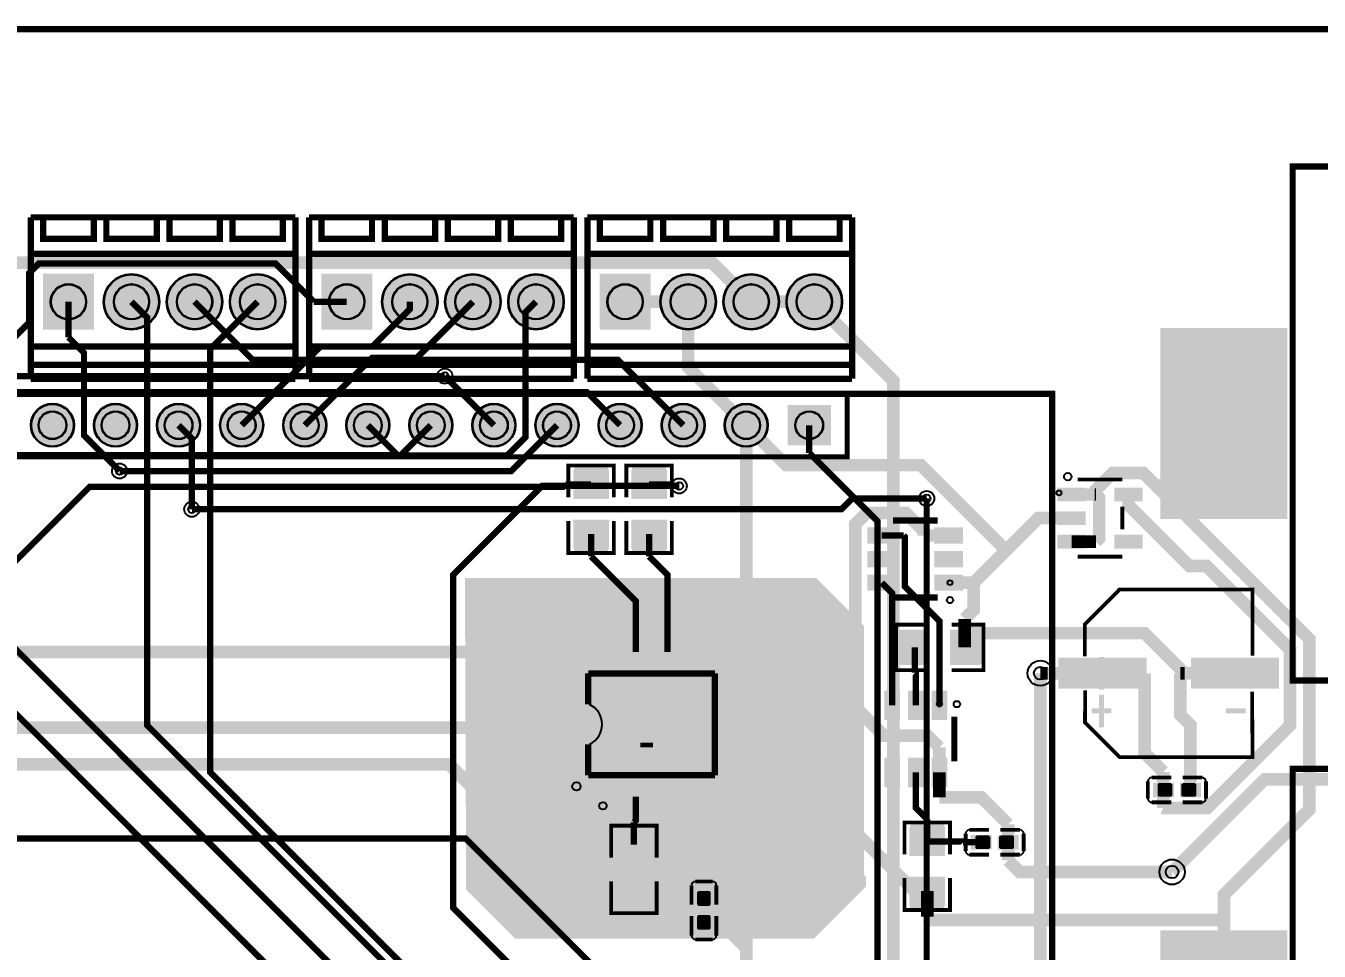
# Model space of a CAD drawing. Header units: millimetres. Extents: x -3 to 159, y 0 to 56.
# Drawn here: x 23.9 to 76, y 19.2 to 56.5 of the extents above; entities that cross this region are included whole.
import ezdxf

# ---------------------------------------------------------------- set-up
doc = ezdxf.new("R2010")
doc.units = ezdxf.units.MM
for name, color, linetype, true_color in [('BoardOutLine', 7, 'Continuous', 0xff00ff), ('BottomLayer', 7, 'Continuous', 0x0000ff), ('BottomSolderMaskLayer', 7, 'Continuous', 0xaa00ff), ('Document', 7, 'Continuous', 0xffffff), ('Hole', 7, 'Continuous', 0x222222), ('Multi-Layer', 7, 'Continuous', 0xc0c0c0), ('TopLayer', 7, 'Continuous', 0xff0000), ('TopPasteMaskLayer', 7, 'Continuous', 0x808080), ('TopSilkLayer', 7, 'Continuous', 0xffcc00), ('TopSolderMaskLayer', 7, 'Continuous', 0x800080)]:
    doc.layers.add(name, color=color, linetype=linetype, true_color=true_color)

msp = doc.modelspace()

# ---------------------------------------------------------------- hatches: boundary and pattern name
at = {"layer": 'BottomLayer'}
msp.add_hatch(color=256, dxfattribs=at).paths.add_polyline_path([(41.631, 34.239), (55.779, 34.239), (57.709, 32.309), (57.709, 22.276), (57.785, 22.2), (57.785, 21.819), (55.677, 19.71), (43.663, 19.71), (41.681, 21.692)])
at = {"layer": 'BottomSolderMaskLayer'}
for points in [[(24.637, 46.49), (26.688, 46.49), (26.688, 44.239), (24.637, 44.239)], [(27.077, 45.364, 1), (29.328, 45.364, 1)], [(29.617, 45.364, 1), (31.868, 45.364, 1)], [(32.157, 45.364, 1), (34.408, 45.364, 1)], [(35.847, 46.49), (37.898, 46.49), (37.898, 44.239), (35.847, 44.239)], [(38.287, 45.364, 1), (40.538, 45.364, 1)], [(40.827, 45.364, 1), (43.078, 45.364, 1)], [(43.367, 45.364, 1), (45.618, 45.364, 1)], [(47.057, 46.49), (49.108, 46.49), (49.108, 44.239), (47.057, 44.239)], [(49.497, 45.364, 1), (51.748, 45.364, 1)], [(52.037, 45.364, 1), (54.288, 45.364, 1)], [(54.577, 45.364, 1), (56.828, 45.364, 1)], [(24.144, 40.391, 1), (25.894, 40.391, 1)], [(26.684, 40.391, 1), (28.434, 40.391, 1)], [(29.224, 40.391, 1), (30.974, 40.391, 1)], [(31.764, 40.391, 1), (33.514, 40.391, 1)], [(34.304, 40.391, 1), (36.054, 40.391, 1)], [(36.844, 40.391, 1), (38.594, 40.391, 1)], [(39.384, 40.391, 1), (41.134, 40.391, 1)], [(41.924, 40.391, 1), (43.674, 40.391, 1)], [(44.464, 40.391, 1), (46.214, 40.391, 1)], [(47.004, 40.391, 1), (48.754, 40.391, 1)], [(49.544, 40.391, 1), (51.295, 40.391, 1)], [(52.084, 40.391, 1), (53.835, 40.391, 1)], [(56.375, 39.578), (54.624, 39.578), (54.624, 41.204), (56.375, 41.204)]]:
    msp.add_hatch(color=256, dxfattribs=at).paths.add_polyline_path(points)
at = {"layer": 'Document'}
for points in [[(67.172, 31.064), (67.172, 29.744), (67.37, 29.744), (67.37, 31.064)], [(66.875, 30.503), (66.875, 30.305), (67.667, 30.305), (67.667, 30.503)], [(73.079, 30.503), (73.079, 30.305), (72.287, 30.305), (72.287, 30.503)]]:
    msp.add_hatch(color=256, dxfattribs=at).paths.add_polyline_path(points)
at = {"layer": 'Multi-Layer'}
for points in [[(24.663, 46.464), (26.663, 46.464), (26.663, 44.264), (24.663, 44.264)], [(27.102, 45.364, 1), (29.302, 45.364, 1)], [(29.642, 45.364, 1), (31.842, 45.364, 1)], [(32.182, 45.364, 1), (34.382, 45.364, 1)], [(35.872, 46.464), (37.872, 46.464), (37.872, 44.264), (35.872, 44.264)], [(38.312, 45.364, 1), (40.512, 45.364, 1)], [(40.853, 45.364, 1), (43.053, 45.364, 1)], [(43.393, 45.364, 1), (45.593, 45.364, 1)], [(47.082, 46.464), (49.082, 46.464), (49.082, 44.264), (47.082, 44.264)], [(49.522, 45.364, 1), (51.722, 45.364, 1)], [(52.062, 45.364, 1), (54.262, 45.364, 1)], [(54.602, 45.364, 1), (56.802, 45.364, 1)], [(24.169, 40.391, 1), (25.869, 40.391, 1)], [(26.709, 40.391, 1), (28.409, 40.391, 1)], [(29.249, 40.391, 1), (30.949, 40.391, 1)], [(31.789, 40.391, 1), (33.489, 40.391, 1)], [(34.329, 40.391, 1), (36.029, 40.391, 1)], [(36.869, 40.391, 1), (38.569, 40.391, 1)], [(39.409, 40.391, 1), (41.109, 40.391, 1)], [(41.949, 40.391, 1), (43.649, 40.391, 1)], [(44.489, 40.391, 1), (46.189, 40.391, 1)], [(47.029, 40.391, 1), (48.729, 40.391, 1)], [(49.569, 40.391, 1), (51.269, 40.391, 1)], [(52.109, 40.391, 1), (53.809, 40.391, 1)], [(56.349, 39.604), (54.649, 39.604), (54.649, 41.179), (56.349, 41.179)]]:
    msp.add_hatch(color=256, dxfattribs=at).paths.add_polyline_path(points)
at = {"layer": 'TopLayer'}
for points in [[(69.66, 36.652), (69.66, 44.272), (74.74, 44.272), (74.74, 36.652)], [(46.022, 37.442), (47.399, 37.442), (47.399, 38.574), (46.022, 38.574)], [(48.359, 37.442), (49.736, 37.442), (49.736, 38.574), (48.359, 38.574)], [(66.583, 37.868), (66.583, 37.336), (65.538, 37.336), (65.538, 37.868)], [(68.879, 37.868), (68.879, 37.336), (67.834, 37.336), (67.834, 37.868)], [(46.022, 36.574), (47.399, 36.574), (47.399, 35.442), (46.022, 35.442)], [(48.359, 36.574), (49.736, 36.574), (49.736, 35.442), (48.359, 35.442)], [(66.583, 36.918), (66.583, 36.386), (65.538, 36.386), (65.538, 36.918)], [(57.867, 36.251), (58.967, 36.251), (58.967, 35.651), (57.867, 35.651)], [(60.567, 36.251), (61.667, 36.251), (61.667, 35.651), (60.567, 35.651)], [(66.583, 35.968), (66.583, 35.436), (65.538, 35.436), (65.538, 35.968)], [(68.879, 35.968), (68.879, 35.436), (67.834, 35.436), (67.834, 35.968)], [(57.867, 35.301), (58.967, 35.301), (58.967, 34.701), (57.867, 34.701)], [(60.567, 35.301), (61.667, 35.301), (61.667, 34.701), (60.567, 34.701)], [(57.867, 34.351), (58.967, 34.351), (58.967, 33.751), (57.867, 33.751)], [(60.567, 34.351), (61.667, 34.351), (61.667, 33.751), (60.567, 33.751)], [(46.944, 31.855), (47.544, 31.855), (47.544, 30.655), (46.944, 30.655)], [(48.214, 31.855), (48.814, 31.855), (48.814, 30.655), (48.214, 30.655)], [(49.484, 31.855), (50.084, 31.855), (50.084, 30.655), (49.484, 30.655)], [(50.754, 31.855), (51.354, 31.855), (51.354, 30.655), (50.754, 30.655)], [(60.323, 32.134), (60.323, 30.757), (59.191, 30.757), (59.191, 32.134)], [(61.191, 32.134), (61.191, 30.757), (62.323, 30.757), (62.323, 32.134)], [(65.557, 31.004), (69.057, 31.004), (69.057, 29.804), (65.557, 29.804)], [(70.897, 31.004), (74.397, 31.004), (74.397, 29.804), (70.897, 29.804)], [(44.818, 30.264), (53.073, 30.264), (53.073, 26.302), (53.048, 26.276), (44.869, 26.276), (44.844, 26.302)], [(50.799, 27.146), (47.499, 27.146), (47.499, 29.546), (50.799, 29.546)], [(58.542, 28.562), (58.542, 29.662), (59.142, 29.662), (59.142, 28.562)], [(59.492, 28.562), (59.492, 29.662), (60.092, 29.662), (60.092, 28.562)], [(60.442, 28.562), (60.442, 29.662), (61.042, 29.662), (61.042, 28.562)], [(58.542, 25.862), (58.542, 26.962), (59.142, 26.962), (59.142, 25.862)], [(59.492, 25.862), (59.492, 26.962), (60.092, 26.962), (60.092, 25.862)], [(60.442, 25.862), (60.442, 26.962), (61.042, 26.962), (61.042, 25.862)], [(46.944, 26.038), (47.544, 26.038), (47.544, 24.838), (46.944, 24.838)], [(48.214, 26.038), (48.814, 26.038), (48.814, 24.838), (48.214, 24.838)], [(49.484, 26.038), (50.084, 26.038), (50.084, 24.838), (49.484, 24.838)], [(50.754, 26.038), (51.354, 26.038), (51.354, 24.838), (50.754, 24.838)], [(70.157, 25.975), (70.157, 25.435), (69.367, 25.435), (69.367, 25.975)], [(70.457, 25.975), (70.457, 25.435), (71.247, 25.435), (71.247, 25.975)], [(49.126, 22.938), (47.749, 22.938), (47.749, 24.071), (49.126, 24.071)], [(59.56, 23.065), (60.937, 23.065), (60.937, 24.198), (59.56, 24.198)], [(62.817, 23.327), (62.817, 23.867), (62.027, 23.867), (62.027, 23.327)], [(63.117, 23.327), (63.117, 23.867), (63.907, 23.867), (63.907, 23.327)], [(49.126, 22.071), (47.749, 22.071), (47.749, 20.938), (49.126, 20.938)], [(59.56, 22.198), (60.937, 22.198), (60.937, 21.065), (59.56, 21.065)], [(50.987, 21.003), (51.527, 21.003), (51.527, 21.794), (50.987, 21.794)], [(50.987, 20.703), (51.527, 20.703), (51.527, 19.913), (50.987, 19.913)], [(69.66, 12.395), (69.66, 20.015), (74.74, 20.015), (74.74, 12.395)]]:
    msp.add_hatch(color=256, dxfattribs=at).paths.add_polyline_path(points)
at = {"layer": 'TopPasteMaskLayer'}
for points in [[(69.66, 36.652), (69.66, 44.272), (74.74, 44.272), (74.74, 36.652)], [(46.071, 38.708), (47.351, 38.708), (47.401, 38.658), (47.401, 37.508), (47.351, 37.458), (46.941, 37.453), (46.941, 37.903), (46.491, 37.903), (46.491, 37.463), (46.071, 37.458), (46.021, 37.508), (46.021, 38.658)], [(48.407, 38.708), (49.687, 38.708), (49.737, 38.658), (49.737, 37.508), (49.687, 37.458), (49.277, 37.453), (49.277, 37.903), (48.827, 37.903), (48.827, 37.463), (48.407, 37.458), (48.357, 37.508), (48.357, 38.658)], [(66.583, 37.868), (66.583, 37.336), (65.538, 37.336), (65.538, 37.868)], [(68.879, 37.868), (68.879, 37.336), (67.834, 37.336), (67.834, 37.868)], [(46.071, 36.558), (46.491, 36.558), (46.491, 36.113), (46.941, 36.113), (46.941, 36.553), (47.351, 36.558), (47.401, 36.508), (47.401, 35.358), (47.351, 35.308), (46.071, 35.308), (46.021, 35.358), (46.021, 36.508)], [(48.407, 36.558), (48.827, 36.558), (48.827, 36.113), (49.277, 36.113), (49.277, 36.553), (49.687, 36.558), (49.737, 36.508), (49.737, 35.358), (49.687, 35.308), (48.407, 35.308), (48.357, 35.358), (48.357, 36.508)], [(66.583, 36.918), (66.583, 36.386), (65.538, 36.386), (65.538, 36.918)], [(57.867, 36.251), (58.967, 36.251), (58.967, 35.651), (57.867, 35.651)], [(60.567, 36.251), (61.667, 36.251), (61.667, 35.651), (60.567, 35.651)], [(66.583, 35.968), (66.583, 35.436), (65.538, 35.436), (65.538, 35.968)], [(68.879, 35.968), (68.879, 35.436), (67.834, 35.436), (67.834, 35.968)], [(57.867, 35.301), (58.967, 35.301), (58.967, 34.701), (57.867, 34.701)], [(60.567, 35.301), (61.667, 35.301), (61.667, 34.701), (60.567, 34.701)], [(57.867, 34.351), (58.967, 34.351), (58.967, 33.751), (57.867, 33.751)], [(60.567, 34.351), (61.667, 34.351), (61.667, 33.751), (60.567, 33.751)], [(46.944, 31.855), (47.544, 31.855), (47.544, 30.655), (46.944, 30.655)], [(48.214, 31.855), (48.814, 31.855), (48.814, 30.655), (48.214, 30.655)], [(49.484, 31.855), (50.084, 31.855), (50.084, 30.655), (49.484, 30.655)], [(50.754, 31.855), (51.354, 31.855), (51.354, 30.655), (50.754, 30.655)], [(60.307, 32.085), (60.307, 31.665), (59.862, 31.665), (59.862, 31.215), (60.302, 31.215), (60.307, 30.805), (60.257, 30.755), (59.107, 30.755), (59.057, 30.805), (59.057, 32.085), (59.107, 32.135), (60.257, 32.135)], [(62.457, 32.085), (62.457, 30.805), (62.407, 30.755), (61.257, 30.755), (61.207, 30.805), (61.202, 31.215), (61.652, 31.215), (61.652, 31.665), (61.212, 31.665), (61.207, 32.085), (61.257, 32.135), (62.407, 32.135)], [(65.557, 31.004), (69.057, 31.004), (69.057, 29.804), (65.557, 29.804)], [(70.897, 31.004), (74.397, 31.004), (74.397, 29.804), (70.897, 29.804)], [(50.799, 27.146), (47.499, 27.146), (47.499, 29.546), (50.799, 29.546)], [(58.542, 28.562), (58.542, 29.662), (59.142, 29.662), (59.142, 28.562)], [(59.492, 28.562), (59.492, 29.662), (60.092, 29.662), (60.092, 28.562)], [(60.442, 28.562), (60.442, 29.662), (61.042, 29.662), (61.042, 28.562)], [(58.542, 25.862), (58.542, 26.962), (59.142, 26.962), (59.142, 25.862)], [(59.492, 25.862), (59.492, 26.962), (60.092, 26.962), (60.092, 25.862)], [(60.442, 25.862), (60.442, 26.962), (61.042, 26.962), (61.042, 25.862)], [(46.944, 26.038), (47.544, 26.038), (47.544, 24.838), (46.944, 24.838)], [(48.214, 26.038), (48.814, 26.038), (48.814, 24.838), (48.214, 24.838)], [(49.484, 26.038), (50.084, 26.038), (50.084, 24.838), (49.484, 24.838)], [(50.754, 26.038), (51.354, 26.038), (51.354, 24.838), (50.754, 24.838)], [(69.527, 25.48), (69.527, 25.93), (69.577, 25.98), (70.057, 25.98), (70.127, 25.93), (70.127, 25.48), (70.057, 25.43), (69.577, 25.43)], [(70.487, 25.48), (70.487, 25.93), (70.557, 25.98), (71.037, 25.98), (71.087, 25.93), (71.087, 25.48), (71.037, 25.43), (70.557, 25.43)], [(49.078, 22.954), (48.658, 22.954), (48.658, 23.399), (48.208, 23.399), (48.208, 22.959), (47.798, 22.954), (47.748, 23.004), (47.748, 24.154), (47.798, 24.204), (49.078, 24.204), (49.128, 24.154), (49.128, 23.004)], [(59.609, 24.331), (60.889, 24.331), (60.939, 24.281), (60.939, 23.131), (60.889, 23.081), (60.479, 23.076), (60.479, 23.526), (60.029, 23.526), (60.029, 23.086), (59.609, 23.081), (59.559, 23.131), (59.559, 24.281)], [(62.787, 23.822), (62.787, 23.372), (62.717, 23.322), (62.237, 23.322), (62.187, 23.372), (62.187, 23.822), (62.237, 23.872), (62.717, 23.872)], [(63.747, 23.822), (63.747, 23.372), (63.697, 23.322), (63.217, 23.322), (63.147, 23.372), (63.147, 23.822), (63.217, 23.872), (63.697, 23.872)], [(49.078, 20.804), (47.798, 20.804), (47.748, 20.854), (47.748, 22.004), (47.798, 22.054), (48.208, 22.059), (48.208, 21.609), (48.658, 21.609), (48.658, 22.049), (49.078, 22.054), (49.128, 22.004), (49.128, 20.854)], [(59.609, 22.181), (60.029, 22.181), (60.029, 21.736), (60.479, 21.736), (60.479, 22.176), (60.889, 22.181), (60.939, 22.131), (60.939, 20.981), (60.889, 20.931), (59.609, 20.931), (59.559, 20.981), (59.559, 22.131)], [(51.482, 21.033), (51.032, 21.033), (50.982, 21.103), (50.982, 21.583), (51.032, 21.633), (51.482, 21.633), (51.532, 21.583), (51.532, 21.103)], [(51.482, 20.073), (51.032, 20.073), (50.982, 20.123), (50.982, 20.603), (51.032, 20.673), (51.482, 20.673), (51.532, 20.603), (51.532, 20.123)], [(69.66, 12.395), (69.66, 20.015), (74.74, 20.015), (74.74, 12.395)]]:
    msp.add_hatch(color=256, dxfattribs=at).paths.add_polyline_path(points)
at = {"layer": 'TopSilkLayer'}
for points in [[(67.172, 29.546), (67.172, 28.226), (67.37, 28.226), (67.37, 29.546)], [(66.875, 28.985), (66.875, 28.787), (67.667, 28.787), (67.667, 28.985)], [(73.079, 28.985), (73.079, 28.787), (72.287, 28.787), (72.287, 28.985)]]:
    msp.add_hatch(color=256, dxfattribs=at).paths.add_polyline_path(points)
at = {"layer": 'TopSolderMaskLayer'}
for points in [[(24.637, 46.49), (26.688, 46.49), (26.688, 44.239), (24.637, 44.239)], [(27.077, 45.364, 1), (29.328, 45.364, 1)], [(29.617, 45.364, 1), (31.868, 45.364, 1)], [(32.157, 45.364, 1), (34.408, 45.364, 1)], [(35.847, 46.49), (37.898, 46.49), (37.898, 44.239), (35.847, 44.239)], [(38.287, 45.364, 1), (40.538, 45.364, 1)], [(40.827, 45.364, 1), (43.078, 45.364, 1)], [(43.367, 45.364, 1), (45.618, 45.364, 1)], [(47.057, 46.49), (49.108, 46.49), (49.108, 44.239), (47.057, 44.239)], [(49.497, 45.364, 1), (51.748, 45.364, 1)], [(52.037, 45.364, 1), (54.288, 45.364, 1)], [(54.577, 45.364, 1), (56.828, 45.364, 1)], [(69.643, 36.614), (69.643, 44.31), (74.757, 44.31), (74.757, 36.614)], [(24.144, 40.391, 1), (25.894, 40.391, 1)], [(26.684, 40.391, 1), (28.434, 40.391, 1)], [(29.224, 40.391, 1), (30.974, 40.391, 1)], [(31.764, 40.391, 1), (33.514, 40.391, 1)], [(34.304, 40.391, 1), (36.054, 40.391, 1)], [(36.844, 40.391, 1), (38.594, 40.391, 1)], [(39.384, 40.391, 1), (41.134, 40.391, 1)], [(41.924, 40.391, 1), (43.674, 40.391, 1)], [(44.464, 40.391, 1), (46.214, 40.391, 1)], [(47.004, 40.391, 1), (48.754, 40.391, 1)], [(49.544, 40.391, 1), (51.295, 40.391, 1)], [(52.084, 40.391, 1), (53.835, 40.391, 1)], [(56.375, 39.578), (54.624, 39.578), (54.624, 41.204), (56.375, 41.204)], [(45.991, 37.421), (47.43, 37.421), (47.43, 38.595), (45.991, 38.595)], [(48.328, 37.421), (49.767, 37.421), (49.767, 38.595), (48.328, 38.595)], [(66.633, 37.881), (66.633, 37.323), (65.489, 37.323), (65.489, 37.881)], [(68.929, 37.881), (68.929, 37.323), (67.784, 37.323), (67.784, 37.881)], [(45.991, 36.595), (47.43, 36.595), (47.43, 35.421), (45.991, 35.421)], [(48.328, 36.595), (49.767, 36.595), (49.767, 35.421), (48.328, 35.421)], [(66.633, 36.931), (66.633, 36.373), (65.489, 36.373), (65.489, 36.931)], [(57.841, 36.276), (58.992, 36.276), (58.992, 35.625), (57.841, 35.625)], [(60.541, 36.276), (61.692, 36.276), (61.692, 35.625), (60.541, 35.625)], [(66.633, 35.981), (66.633, 35.423), (65.489, 35.423), (65.489, 35.981)], [(68.929, 35.981), (68.929, 35.423), (67.784, 35.423), (67.784, 35.981)], [(57.841, 35.327), (58.992, 35.327), (58.992, 34.676), (57.841, 34.676)], [(60.541, 35.327), (61.692, 35.327), (61.692, 34.676), (60.541, 34.676)], [(57.841, 34.377), (58.992, 34.377), (58.992, 33.726), (57.841, 33.726)], [(60.541, 34.377), (61.692, 34.377), (61.692, 33.726), (60.541, 33.726)], [(46.919, 31.88), (47.569, 31.88), (47.569, 30.629), (46.919, 30.629)], [(48.189, 31.88), (48.839, 31.88), (48.839, 30.629), (48.189, 30.629)], [(49.459, 31.88), (50.109, 31.88), (50.109, 30.629), (49.459, 30.629)], [(50.729, 31.88), (51.38, 31.88), (51.38, 30.629), (50.729, 30.629)], [(60.349, 32.159), (60.349, 30.731), (59.165, 30.731), (59.165, 32.159)], [(61.165, 32.159), (61.165, 30.731), (62.349, 30.731), (62.349, 32.159)], [(65.532, 31.03), (69.083, 31.03), (69.083, 29.779), (65.532, 29.779)], [(70.872, 31.03), (74.423, 31.03), (74.423, 29.779), (70.872, 29.779)], [(58.528, 28.515), (58.528, 29.709), (59.156, 29.709), (59.156, 28.515)], [(59.478, 28.515), (59.478, 29.709), (60.106, 29.709), (60.106, 28.515)], [(60.428, 28.515), (60.428, 29.709), (61.056, 29.709), (61.056, 28.515)], [(50.825, 27.121), (47.474, 27.121), (47.474, 29.572), (50.825, 29.572)], [(58.528, 25.815), (58.528, 27.009), (59.156, 27.009), (59.156, 25.815)], [(59.478, 25.815), (59.478, 27.009), (60.106, 27.009), (60.106, 25.815)], [(60.428, 25.815), (60.428, 27.009), (61.056, 27.009), (61.056, 25.815)], [(46.919, 26.064), (47.569, 26.064), (47.569, 24.813), (46.919, 24.813)], [(48.189, 26.064), (48.839, 26.064), (48.839, 24.813), (48.189, 24.813)], [(49.459, 26.064), (50.109, 26.064), (50.109, 24.813), (49.459, 24.813)], [(50.729, 26.064), (51.38, 26.064), (51.38, 24.813), (50.729, 24.813)], [(70.183, 26), (70.183, 25.409), (69.342, 25.409), (69.342, 26)], [(70.432, 26), (70.432, 25.409), (71.273, 25.409), (71.273, 26)], [(49.157, 22.917), (47.719, 22.917), (47.719, 24.092), (49.157, 24.092)], [(59.53, 23.044), (60.968, 23.044), (60.968, 24.219), (59.53, 24.219)], [(62.842, 23.301), (62.842, 23.892), (62.001, 23.892), (62.001, 23.301)], [(63.091, 23.301), (63.091, 23.892), (63.932, 23.892), (63.932, 23.301)], [(49.157, 22.092), (47.719, 22.092), (47.719, 20.917), (49.157, 20.917)], [(59.53, 22.219), (60.968, 22.219), (60.968, 21.044), (59.53, 21.044)], [(50.97, 20.966), (51.545, 20.966), (51.545, 21.831), (50.97, 21.831)], [(50.97, 20.741), (51.545, 20.741), (51.545, 19.876), (50.97, 19.876)], [(69.643, 12.357), (69.643, 20.053), (74.757, 20.053), (74.757, 12.357)]]:
    msp.add_hatch(color=256, dxfattribs=at).paths.add_polyline_path(points)

# ---------------------------------------------------------------- linework, layer by layer
at = {"layer": 'BoardOutLine', "const_width": 0.254}
msp.add_lwpolyline([(159.191, 56.347), (-0.809, 56.347)], dxfattribs=at)
at = {"layer": 'BottomLayer'}
for points, const_width in [([(19.939, 40.391), (24.08, 44.532), (24.08, 46.513), (24.469, 46.903), (34.004, 46.903), (35.542, 45.365)], 0.254), ([(25.662, 45.365), (25.662, 43.934)], 0.254), ([(28.202, 45.365), (28.829, 44.738), (28.829, 28.312), (41.529, 15.612), (41.529, 14.462), (42.372, 13.619), (43.967, 13.619), (45.339, 14.991)], 0.254), ([(33.282, 45.365), (31.369, 43.451), (31.369, 26.421), (42.799, 14.991)], 0.254), ([(32.639, 40.391), (35.812, 43.564), (37.908, 43.564), (39.412, 45.068), (39.412, 45.365)], 0.254), ([(35.179, 40.391), (37.893, 43.105), (39.693, 43.105), (41.953, 45.365)], 0.254), ([(36.872, 45.365), (35.542, 45.365)], 0.254), ([(37.719, 40.391), (38.935, 39.175), (43.338, 39.175), (44.069, 39.906), (44.069, 44.941), (44.493, 45.365)], 0.254), ([(55.702, 45.365), (58.89, 42.177), (58.89, 16.446), (55.668, 13.223), (52.273, 13.223), (50.505, 11.455)], 0.508), ([(50.622, 45.365), (50.622, 42.728), (52.959, 40.391)], 0.508), ([(27.722, 38.548), (26.289, 39.981), (26.289, 43.307), (25.662, 43.934)], 0.254), ([(40.818, 42.372), (42.799, 40.391)], 0.254), ([(52.959, 40.391), (52.959, 27.235), (51.464, 25.74)], 0.508), ([(52.851, 6.839), (51.091, 5.08), (47.455, 5.08), (45.325, 7.21), (45.325, 11.315), (43.542, 13.098), (40.369, 13.098), (38.989, 14.478), (38.989, 15.921), (22.479, 32.431), (22.479, 40.391)], 0.254), ([(30.099, 40.391), (30.633, 39.857), (30.633, 37.008)], 0.254), ([(55.499, 40.391), (55.499, 39.273)], 0.254), ([(55.499, 39.273), (58.247, 36.525), (58.247, 16.887), (57.028, 15.667)], 0.254), ([(46.319, 7.173), (46.609, 7.464), (46.609, 15.505), (41.162, 20.952), (41.162, 34.374), (44.736, 37.948), (50.262, 37.948)], 0.254), ([(55.585, 11.455), (60.227, 16.097), (60.227, 37.444)], 0.254), ([(33.985, 18.334), (17.955, 34.365), (15.823, 34.365), (15.823, 34.365)], 0.254), ([(11.024, 2.997), (54.881, 2.997), (64.802, 12.918), (64.802, 30.404)], 0.508), ([(76.68, 26.134), (73.844, 26.134), (70.111, 22.401)], 0.508), ([(51.464, 25.74), (52.959, 24.245), (52.959, 14.991)], 0.508)]:
    msp.add_lwpolyline(points, dxfattribs=dict(at, const_width=const_width))
at = {"layer": 'BottomSolderMaskLayer'}
for centre, radius in [((28.202, 45.364), 1.125), ((30.742, 45.364), 1.125), ((33.282, 45.364), 1.125), ((39.412, 45.364), 1.125), ((41.953, 45.364), 1.125), ((44.493, 45.364), 1.125), ((50.622, 45.364), 1.125), ((53.162, 45.364), 1.125), ((55.702, 45.364), 1.125), ((25.663, 45.364), 0.718), ((28.203, 45.364), 0.716), ((30.743, 45.364), 0.716), ((33.283, 45.364), 0.716), ((36.872, 45.364), 0.718), ((39.412, 45.364), 0.716), ((41.952, 45.364), 0.716), ((44.492, 45.364), 0.716), ((48.082, 45.364), 0.718), ((50.622, 45.364), 0.716), ((53.162, 45.364), 0.716), ((55.702, 45.364), 0.716), ((25.019, 40.391), 0.875), ((27.559, 40.391), 0.875), ((30.099, 40.391), 0.875), ((32.639, 40.391), 0.875), ((35.179, 40.391), 0.875), ((37.719, 40.391), 0.875), ((40.259, 40.391), 0.875), ((42.799, 40.391), 0.875), ((45.339, 40.391), 0.875), ((47.879, 40.391), 0.875), ((50.419, 40.391), 0.875), ((52.959, 40.391), 0.875), ((25.019, 40.391), 0.566), ((27.559, 40.391), 0.566), ((30.099, 40.391), 0.566), ((32.639, 40.391), 0.566), ((35.179, 40.391), 0.566), ((37.719, 40.391), 0.566), ((40.259, 40.391), 0.566), ((42.799, 40.391), 0.566), ((45.339, 40.391), 0.566), ((47.879, 40.391), 0.566), ((50.419, 40.391), 0.566), ((52.959, 40.391), 0.566), ((55.499, 40.391), 0.566)]:
    msp.add_circle(centre, radius, dxfattribs=at)
at = {"layer": 'Document'}
for centre, radius in [((65.558, 37.668), 0.1), ((61.167, 34.051), 0.1), ((60.742, 29.162), 0.1), ((47.189, 25.067), 0.15)]:
    msp.add_circle(centre, radius, dxfattribs=at)
at = {"layer": 'Hole'}
for centre, radius in [((40.818, 42.372), 0.153), ((27.722, 38.548), 0.153), ((50.262, 37.948), 0.153), ((60.227, 37.444), 0.153), ((30.633, 37.008), 0.153), ((64.802, 30.404), 0.254), ((70.111, 22.401), 0.254)]:
    msp.add_circle(centre, radius, dxfattribs=at)
at = {"layer": 'Multi-Layer'}
for centre, radius in [((28.202, 45.364), 1.1), ((30.742, 45.364), 1.1), ((33.282, 45.364), 1.1), ((39.412, 45.364), 1.1), ((41.953, 45.364), 1.1), ((44.493, 45.364), 1.1), ((50.622, 45.364), 1.1), ((53.162, 45.364), 1.1), ((55.702, 45.364), 1.1), ((25.663, 45.364), 0.7), ((28.203, 45.364), 0.7), ((30.743, 45.364), 0.7), ((33.283, 45.364), 0.7), ((36.872, 45.364), 0.7), ((39.412, 45.364), 0.7), ((41.952, 45.364), 0.7), ((44.492, 45.364), 0.7), ((48.082, 45.364), 0.7), ((50.622, 45.364), 0.7), ((53.162, 45.364), 0.7), ((55.702, 45.364), 0.7), ((40.818, 42.372), 0.305), ((25.019, 40.391), 0.85), ((27.559, 40.391), 0.85), ((30.099, 40.391), 0.85), ((32.639, 40.391), 0.85), ((35.179, 40.391), 0.85), ((37.719, 40.391), 0.85), ((40.259, 40.391), 0.85), ((42.799, 40.391), 0.85), ((45.339, 40.391), 0.85), ((47.879, 40.391), 0.85), ((50.419, 40.391), 0.85), ((52.959, 40.391), 0.85), ((25.019, 40.391), 0.55), ((27.559, 40.391), 0.55), ((30.099, 40.391), 0.55), ((32.639, 40.391), 0.55), ((35.179, 40.391), 0.55), ((37.719, 40.391), 0.55), ((40.259, 40.391), 0.55), ((42.799, 40.391), 0.55), ((45.339, 40.391), 0.55), ((47.879, 40.391), 0.55), ((50.419, 40.391), 0.55), ((52.959, 40.391), 0.55), ((55.499, 40.391), 0.55), ((27.722, 38.548), 0.305), ((50.262, 37.948), 0.305), ((60.227, 37.444), 0.305), ((30.633, 37.008), 0.305), ((64.802, 30.404), 0.508), ((70.111, 22.401), 0.508)]:
    msp.add_circle(centre, radius, dxfattribs=at)
at = {"layer": 'TopLayer'}
for points, const_width in [([(53.162, 45.365), (51.593, 46.933), (21.102, 46.933), (19.533, 45.365)], 0.508), ([(50.419, 40.391), (47.788, 43.023), (33.084, 43.023), (30.742, 45.365)], 0.254), ([(50.622, 45.365), (48.082, 45.365)], 0.508), ([(55.702, 45.365), (53.162, 45.365)], 0.508), ([(5.519, 28.493), (4.323, 29.689), (4.323, 34.049), (5.036, 34.762), (5.036, 37.118), (4.178, 37.977), (4.178, 41.009), (5.541, 42.372), (40.818, 42.372)], 0.254), ([(5.421, 40.464), (6.678, 41.721), (46.549, 41.721), (47.879, 40.391)], 0.254), ([(52.959, 40.391), (54.566, 38.784), (59.993, 38.784), (63.425, 35.352)], 0.508), ([(72.2, 40.462), (69.58, 37.843)], 0.508), ([(40.259, 40.391), (39.053, 39.185), (11.363, 39.185)], 0.254), ([(45.339, 40.391), (43.496, 38.548), (27.722, 38.548)], 0.254), ([(67.041, 37.602), (67.041, 37.783), (67.721, 38.463), (68.96, 38.463), (69.58, 37.843)], 0.508), ([(45.692, 38.008), (45.596, 37.912), (26.518, 37.912), (17.115, 28.508), (17.115, 27.86), (16.197, 26.943), (9.052, 26.943), (3.062, 20.954), (1.489, 20.954), (0.119, 19.583)], 0.254), ([(46.711, 38.008), (45.692, 38.008)], 0.254), ([(49.047, 38.008), (50.067, 38.008)], 0.254), ([(50.262, 37.948), (50.127, 37.948), (50.067, 38.008)], 0.254), ([(69.58, 37.843), (75.642, 31.781), (75.642, 24.923), (72.2, 21.481), (72.2, 20.473)], 0.508), ([(30.633, 37.008), (56.791, 37.008), (57.227, 37.444), (60.227, 37.444)], 0.254), ([(66.061, 37.602), (66.996, 37.602)], 0.508), ([(66.996, 37.602), (67.041, 37.602)], 0.508), ([(67.041, 37.602), (67.174, 37.469), (67.174, 35.835), (67.041, 35.702)], 0.508), ([(68.356, 37.602), (68.356, 37.175), (70.81, 34.721), (71.497, 34.721), (74.856, 31.362), (74.856, 28.305), (71.527, 24.976), (69.764, 24.976), (69.762, 24.977)], 0.508), ([(60.109, 35.951), (60.109, 36.14), (59.391, 36.858), (57.803, 36.858), (57.354, 36.41), (57.354, 29.041), (58.5, 27.895), (60.266, 27.895), (60.742, 27.419)], 0.508), ([(66.061, 36.652), (64.725, 36.652), (63.425, 35.352)], 0.508), ([(46.711, 36.008), (46.711, 35.111)], 0.254), ([(49.047, 36.008), (49.047, 35.111)], 0.254), ([(58.417, 35.951), (59.297, 35.951)], 0.254), ([(60.742, 29.112), (60.742, 32.506), (59.353, 33.895), (59.353, 35.895), (59.297, 35.951)], 0.254), ([(61.117, 35.951), (60.109, 35.951)], 0.508), ([(66.061, 35.702), (66.551, 35.702)], 0.508), ([(66.551, 35.702), (66.551, 35.702)], 0.508), ([(66.551, 35.702), (67.041, 35.702)], 0.508), ([(63.425, 35.352), (62.124, 34.051)], 0.508), ([(46.711, 35.111), (48.514, 33.308), (48.514, 31.255)], 0.254), ([(49.047, 35.111), (49.784, 34.374), (49.784, 31.255)], 0.254), ([(58.842, 29.112), (58.842, 33.626), (58.417, 34.051)], 0.254), ([(61.117, 34.051), (62.124, 34.051)], 0.508), ([(61.757, 32.591), (62.124, 32.959), (62.124, 34.051)], 0.508), ([(61.757, 32.018), (61.757, 32.591)], 0.508), ([(51.054, 31.255), (51.054, 32.312)], 0.508), ([(60.249, 21.12), (57.408, 23.961), (57.408, 26.677), (51.773, 32.312), (51.054, 32.312)], 0.508), ([(61.757, 31.445), (61.757, 32.018)], 0.508), ([(61.757, 32.018), (69.002, 32.018), (70.616, 30.404)], 0.508), ([(20.277, 28.372), (23.16, 31.255), (47.244, 31.255)], 0.508), ([(59.757, 31.445), (59.757, 30.426)], 0.254), ([(59.757, 30.426), (59.792, 30.391), (59.792, 29.112)], 0.254), ([(65.1, 30.404), (64.802, 30.404)], 0.508), ([(67.307, 30.404), (65.1, 30.404)], 0.508), ([(67.307, 30.404), (69.011, 30.404)], 0.508), ([(69.762, 26.432), (69.011, 27.183), (69.011, 30.404)], 0.508), ([(70.852, 25.705), (70.852, 28.316), (70.44, 28.729), (70.44, 30.404)], 0.508), ([(70.616, 30.404), (70.44, 30.404)], 0.508), ([(72.647, 30.404), (70.616, 30.404)], 0.508), ([(19.913, 28.372), (21.552, 26.733), (41.003, 26.733), (47.321, 20.415), (49.546, 20.415), (50.53, 21.399)], 0.508), ([(47.244, 26.496), (45.522, 28.218), (21.562, 28.218)], 0.508), ([(48.954, 27.614), (49.149, 27.809), (49.149, 28.346)], 0.508), ([(47.244, 26.496), (48.17, 27.422), (48.954, 27.422)], 0.508), ([(48.954, 27.614), (49.784, 26.784), (49.784, 25.438)], 0.508), ([(48.954, 27.422), (48.954, 27.614)], 0.508), ([(48.954, 27.422), (50.777, 27.422), (52.221, 25.977), (52.221, 20.545), (51.985, 20.308)], 0.508), ([(60.742, 26.412), (60.742, 27.419)], 0.508), ([(47.244, 25.438), (47.244, 26.496)], 0.508), ([(60.742, 25.908), (60.742, 26.412)], 0.508), ([(69.762, 25.705), (69.762, 26.432)], 0.508), ([(60.249, 24.528), (59.792, 24.985), (59.792, 26.412)], 0.254), ([(60.742, 25.908), (60.742, 25.405)], 0.508), ([(48.438, 21.504), (47.244, 22.698), (47.244, 25.438)], 0.508), ([(48.438, 24.401), (48.514, 24.478), (48.514, 25.438)], 0.254), ([(51.054, 25.438), (51.054, 22.454), (51.257, 22.251)], 0.508), ([(63.512, 24.324), (62.431, 25.405), (60.742, 25.405)], 0.508), ([(69.762, 25.705), (69.762, 24.977)], 0.508), ([(48.438, 23.504), (48.438, 24.401)], 0.254), ([(60.249, 23.631), (60.249, 24.528)], 0.254), ([(63.512, 23.597), (63.512, 24.324)], 0.508), ([(50.419, 14.991), (41.656, 23.754), (17.07, 23.754)], 0.254), ([(61.696, 23.597), (61.661, 23.631), (60.249, 23.631)], 0.254), ([(62.422, 23.597), (61.696, 23.597)], 0.254), ([(63.512, 23.597), (63.512, 22.869)], 0.508), ([(70.111, 22.401), (63.98, 22.401), (63.512, 22.869)], 0.508), ([(51.257, 21.399), (51.257, 22.251)], 0.508), ([(60.249, 21.631), (60.249, 21.12)], 0.508), ([(51.257, 21.399), (50.53, 21.399)], 0.508), ([(60.249, 21.12), (60.249, 20.608)], 0.508), ([(72.2, 20.473), (60.384, 20.473), (60.249, 20.608)], 0.508), ([(51.257, 20.308), (51.985, 20.308)], 0.508), ([(52.959, 14.991), (52.959, 19.334), (51.985, 20.308)], 0.508), ([(72.2, 16.205), (72.2, 20.473)], 0.508)]:
    msp.add_lwpolyline(points, dxfattribs=dict(at, const_width=const_width))
at = {"layer": 'TopSilkLayer', "const_width": 0.254}
for points in [[(74.968, 30.112), (74.968, 50.813), (152.057, 50.813), (152.057, 30.112), (74.968, 30.112)], [(13.716, 41.661), (65.278, 41.661), (65.278, 13.721), (13.716, 13.721), (13.716, 41.661)], [(74.968, 5.855), (74.968, 26.556), (152.057, 26.556), (152.057, 5.855), (74.968, 5.855)]]:
    msp.add_lwpolyline(points, close=True, dxfattribs=at)
at = {"layer": 'TopSilkLayer'}
for points, const_width in [([(34.803, 48.764), (24.142, 48.764)], 0.254), ([(24.142, 48.764), (24.142, 42.264)], 0.254), ([(24.645, 48.764), (24.645, 47.904), (26.679, 47.904), (26.679, 48.764)], 0.254), ([(27.189, 48.766), (27.189, 47.904), (29.224, 47.904), (29.224, 48.766)], 0.254), ([(29.729, 48.764), (29.729, 47.904), (31.763, 47.904), (31.763, 48.764)], 0.254), ([(32.269, 48.764), (32.269, 47.904), (34.303, 47.904), (34.303, 48.764)], 0.254), ([(34.803, 48.764), (34.803, 42.264)], 0.254), ([(46.012, 48.764), (35.352, 48.764)], 0.254), ([(35.352, 48.764), (35.352, 42.264)], 0.254), ([(35.855, 48.764), (35.855, 47.904), (37.888, 47.904), (37.888, 48.764)], 0.254), ([(38.399, 48.766), (38.399, 47.904), (40.434, 47.904), (40.434, 48.766)], 0.254), ([(40.939, 48.764), (40.939, 47.904), (42.973, 47.904), (42.973, 48.764)], 0.254), ([(43.479, 48.764), (43.479, 47.904), (45.513, 47.904), (45.513, 48.764)], 0.254), ([(46.012, 48.764), (46.012, 42.264)], 0.254), ([(57.222, 48.764), (46.562, 48.764)], 0.254), ([(46.562, 48.764), (46.562, 42.264)], 0.254), ([(47.064, 48.764), (47.064, 47.904), (49.098, 47.904), (49.098, 48.764)], 0.254), ([(49.609, 48.766), (49.609, 47.904), (51.643, 47.904), (51.643, 48.766)], 0.254), ([(52.149, 48.764), (52.149, 47.904), (54.183, 47.904), (54.183, 48.764)], 0.254), ([(54.689, 48.764), (54.689, 47.904), (56.723, 47.904), (56.723, 48.764)], 0.254), ([(57.222, 48.764), (57.222, 42.264)], 0.254), ([(34.803, 47.292), (24.142, 47.292)], 0.254), ([(46.012, 47.292), (35.352, 47.292)], 0.254), ([(57.222, 47.292), (46.562, 47.292)], 0.254), ([(34.803, 43.558), (24.142, 43.558)], 0.254), ([(46.012, 43.558), (35.352, 43.558)], 0.254), ([(57.222, 43.558), (46.562, 43.558)], 0.254), ([(34.803, 42.822), (24.142, 42.822)], 0.254), ([(46.012, 42.822), (35.352, 42.822)], 0.254), ([(57.222, 42.822), (46.562, 42.822)], 0.254), ([(34.803, 42.264), (24.142, 42.264)], 0.254), ([(46.012, 42.264), (35.352, 42.264)], 0.254), ([(57.222, 42.264), (46.562, 42.264)], 0.254), ([(54.864, 39.121), (57.023, 39.121), (57.023, 41.661), (18.415, 41.661), (18.415, 39.121), (18.669, 39.121)], 0.203), ([(18.669, 39.121), (54.864, 39.121)], 0.203), ([(45.794, 37.484), (45.794, 38.769), (47.628, 38.769), (47.628, 37.484)], 0.152), ([(48.13, 37.484), (48.13, 38.769), (49.965, 38.769), (49.965, 37.484)], 0.152), ([(66.307, 38.203), (68.11, 38.203)], 0.152), ([(68.11, 36.197), (68.11, 37.108)], 0.152), ([(45.794, 36.532), (45.794, 35.247), (47.628, 35.247), (47.628, 36.532)], 0.152), ([(48.13, 36.532), (48.13, 35.247), (49.965, 35.247), (49.965, 36.532)], 0.152), ([(58.867, 36.551), (60.667, 36.551)], 0.254), ([(66.307, 35.101), (68.11, 35.101)], 0.152), ([(73.347, 31.112), (73.353, 33.78), (67.997, 33.78), (66.601, 32.384), (66.601, 31.09)], 0.152), ([(58.867, 33.451), (60.667, 33.451)], 0.254), ([(60.281, 32.362), (58.996, 32.362), (58.996, 30.528), (60.281, 30.528)], 0.152), ([(61.233, 32.362), (62.518, 32.362), (62.518, 30.528), (61.233, 30.528)], 0.152), ([(46.599, 30.396), (51.699, 30.396)], 0.254), ([(46.599, 29.147), (46.599, 30.396)], 0.254), ([(51.699, 30.396), (51.699, 26.296)], 0.254), ([(73.333, 29.665), (73.353, 27.029), (67.996, 27.029), (66.602, 28.423), (66.615, 29.718)], 0.152), ([(58.242, 26.862), (58.242, 28.662)], 0.254), ([(61.342, 26.862), (61.342, 28.662)], 0.254), ([(46.599, 27.546), (46.599, 26.296)], 0.254), ([(51.699, 26.296), (46.599, 26.296)], 0.254), ([(69.139, 26.051), (69.139, 25.359)], 0.152), ([(70.081, 26.203), (69.291, 26.203)], 0.152), ([(70.534, 26.203), (71.324, 26.203)], 0.152), ([(71.476, 26.051), (71.476, 25.359)], 0.152), ([(69.291, 25.206), (70.081, 25.206)], 0.152), ([(71.324, 25.206), (70.534, 25.206)], 0.152), ([(49.355, 22.981), (49.355, 24.266), (47.521, 24.266), (47.521, 22.981)], 0.152), ([(59.332, 23.108), (59.332, 24.393), (61.166, 24.393), (61.166, 23.108)], 0.152), ([(61.798, 23.25), (61.798, 23.943)], 0.152), ([(61.95, 24.095), (62.741, 24.095)], 0.152), ([(63.983, 24.095), (63.193, 24.095)], 0.152), ([(64.135, 23.25), (64.135, 23.943)], 0.152), ([(62.741, 23.098), (61.95, 23.098)], 0.152), ([(63.193, 23.098), (63.983, 23.098)], 0.152), ([(49.355, 22.028), (49.355, 20.743), (47.521, 20.743), (47.521, 22.028)], 0.152), ([(50.759, 21.08), (50.759, 21.87)], 0.152), ([(50.911, 22.022), (51.604, 22.022)], 0.152), ([(51.756, 21.87), (51.756, 21.08)], 0.152), ([(59.332, 22.155), (59.332, 20.87), (61.166, 20.87), (61.166, 22.155)], 0.152), ([(50.759, 20.627), (50.759, 19.837)], 0.152), ([(51.756, 19.837), (51.756, 20.627)], 0.152), ([(50.911, 19.685), (51.604, 19.685)], 0.152)]:
    msp.add_lwpolyline(points, dxfattribs=dict(at, const_width=const_width))
for centre, radius in [((65.909, 38.321), 0.15), ((61.164, 33.35), 0.127), ((61.443, 29.159), 0.127), ((46.119, 25.846), 0.17)]:
    msp.add_circle(centre, radius, dxfattribs=at)
for centre, radius, start, end in [((46.274, 28.346), 0.884, 295.1289, 64.8711), ((69.291, 26.051), 0.152, 90, 180), ((71.324, 26.051), 0.152, 0, 90), ((69.291, 25.359), 0.152, 180, 270), ((71.324, 25.359), 0.152, 270, 0), ((61.95, 23.943), 0.152, 90, 180), ((63.983, 23.943), 0.152, 0, 90), ((61.95, 23.25), 0.152, 180, 270), ((63.983, 23.25), 0.152, 270, 360), ((50.911, 21.87), 0.152, 90, 180), ((51.604, 21.87), 0.152, 0, 90), ((50.911, 19.837), 0.152, 180, 270), ((51.604, 19.837), 0.152, 270, 360)]:
    msp.add_arc(centre, radius, start, end, dxfattribs=at)
at = {"layer": 'TopSolderMaskLayer'}
for centre, radius in [((28.202, 45.364), 1.125), ((30.742, 45.364), 1.125), ((33.282, 45.364), 1.125), ((39.412, 45.364), 1.125), ((41.953, 45.364), 1.125), ((44.493, 45.364), 1.125), ((50.622, 45.364), 1.125), ((53.162, 45.364), 1.125), ((55.702, 45.364), 1.125), ((25.663, 45.364), 0.718), ((28.203, 45.364), 0.716), ((30.743, 45.364), 0.716), ((33.283, 45.364), 0.716), ((36.872, 45.364), 0.718), ((39.412, 45.364), 0.716), ((41.952, 45.364), 0.716), ((44.492, 45.364), 0.716), ((48.082, 45.364), 0.718), ((50.622, 45.364), 0.716), ((53.162, 45.364), 0.716), ((55.702, 45.364), 0.716), ((25.019, 40.391), 0.875), ((27.559, 40.391), 0.875), ((30.099, 40.391), 0.875), ((32.639, 40.391), 0.875), ((35.179, 40.391), 0.875), ((37.719, 40.391), 0.875), ((40.259, 40.391), 0.875), ((42.799, 40.391), 0.875), ((45.339, 40.391), 0.875), ((47.879, 40.391), 0.875), ((50.419, 40.391), 0.875), ((52.959, 40.391), 0.875), ((25.019, 40.391), 0.566), ((27.559, 40.391), 0.566), ((30.099, 40.391), 0.566), ((32.639, 40.391), 0.566), ((35.179, 40.391), 0.566), ((37.719, 40.391), 0.566), ((40.259, 40.391), 0.566), ((42.799, 40.391), 0.566), ((45.339, 40.391), 0.566), ((47.879, 40.391), 0.566), ((50.419, 40.391), 0.566), ((52.959, 40.391), 0.566), ((55.499, 40.391), 0.566)]:
    msp.add_circle(centre, radius, dxfattribs=at)

doc.saveas('drawing.dxf')
